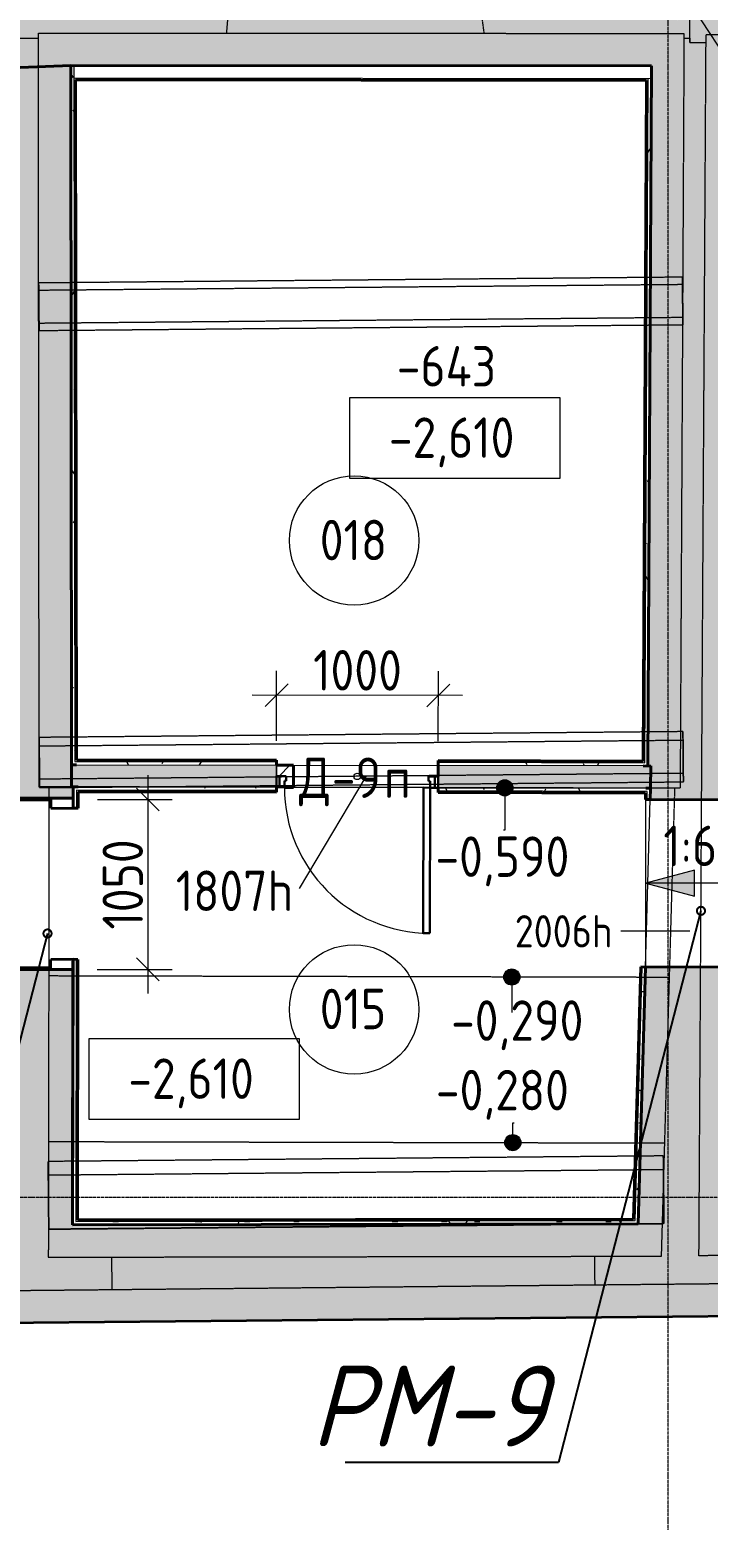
# Model space of a CAD drawing. Header units: millimetres. Extents: x 749182 to 2267578, y 70462 to 311449.
# Drawn here: x 2000658 to 2004853, y 221332 to 230546 of the extents above; entities that cross this region are included whole.
import ezdxf
from ezdxf import colors
from ezdxf.entities.mleader import LeaderData, LeaderLine
from ezdxf.math import Vec2, Vec3

# ---------------------------------------------------------------- set-up
doc = ezdxf.new("R2010")
doc.units = ezdxf.units.MM
for name, pattern in [('ADSK_Линия сетки', [25, 20, -2.5, 0, -2.5]), ('ADSK_Сверху', [4.5, 3, -1.5]), ('ADSK_Снесено', [4.5, 3, -1.5]), ('осеваяX2', [4, 2.5, -0.5, 0.5, -0.5])]:
    doc.linetypes.add(name, pattern=pattern)
doc.layers.get('Defpoints').update_dxf_attribs({"color": 255})
for name, color, linetype, lineweight in [('Аннотация', 7, 'Continuous', 9), ('Двери', 7, 'Continuous', 20), ('Каркас', 7, 'Continuous', 9), ('Марки', 7, 'Continuous', 20), ('Марки дверей', 7, 'Continuous', 20), ('Марки помещений', 7, 'Continuous', 20), ('Оси', 165, 'осеваяX2', 13), ('отметки', 7, 'Continuous', 20), ('Пандусы', 7, 'Continuous', 18), ('Перекрытие', 7, 'Continuous', 18), ('Размер', 7, 'Continuous', 13), ('размеры', 7, 'Continuous', 9), ('Стены', 184, 'Continuous', 40), ('Стены внутренние', 7, 'Continuous', 18), ('Стены наружные', 7, 'Continuous', 18), ('Стены разрез', 7, 'Continuous', 35), ('Стены штриховка', 7, 'Continuous', 18)]:
    doc.layers.add(name, color=color, linetype=linetype, lineweight=lineweight)
doc.layers.add('Отметки потолка', color=253, linetype='Continuous')
doc.styles.add('GOST 2.304_new', font='isocpeur.ttf', dxfattribs={"width": 0.9, "oblique": 15})
doc.styles.add('GOST Common', font='GOST_Common.ttf', dxfattribs={"width": 0.9, "height": 350})
doc.styles.add('GOST Common_1', font='GOST_Common.ttf', dxfattribs={"width": 0.9, "height": 250})
doc.dimstyles.new('ADSK_Основной_2_5_мм_Округление_до_1_мм', dxfattribs={"dimscale": 304.8, "dimtxt": 251.428749, "dimasz": 0.463911, "dimexe": 0.492126, "dimexo": 0.492126, "dimgap": 0.098425, "dimtad": 1, "dimdec": 0, "dimdsep": 46, "dimtxsty": 'GOST Common_1', "dimblk1": 'OBLIQUE', "dimblk2": 'OBLIQUE', "dimsah": 1, "dimcen": 0.09, "dimdle": 0.492126, "dimazin": 2, "dimtfac": 1, "dimtdec": 4, "dimtix": 1, "dimtmove": 0, "dimatfit": 3, "dimfxl": 0, "dimtvp": 1, "dimtolj": 1, "dimtzin": 0, "dimlwd": 20, "dimlwe": 20, "dimarcsym": 0})
pattern_1 = [(0, (1958195.05, 210071.62), (406.4, 101.6), [33.528, -271.272, 33.528, -271.272, -1625.6]), (0, (1958195.05, 210071.62), (406.4, 101.6), [-609.6, 33.528, -576.072, 33.528, -271.272, -711.2]), (0, (1958195.05, 210071.62), (406.4, 101.6), [-1524, 33.528, -169.672, 33.528, -474.472]), (120, (1958347.45, 210122.42), (-291.18818, 301.15272), [33.528, -271.272, 33.528, -271.272, -1625.6]), (120, (1958347.45, 210122.42), (-291.18818, 301.15272), [-609.6, 33.528, -576.072, 33.528, -271.272, -711.2]), (120, (1958347.45, 210122.42), (-291.18818, 301.15272), [-1524, 33.528, -169.672, 33.528, -474.472]), (240, (1958398.25, 210325.62), (-115.21182, -402.75272), [33.528, -271.272, 33.528, -271.272, -1625.6]), (240, (1958398.25, 210325.62), (-115.21182, -402.75272), [-609.6, 33.528, -576.072, 33.528, -271.272, -711.2]), (240, (1958398.25, 210325.62), (-115.21182, -402.75272), [-1524, 33.528, -169.672, 33.528, -474.472])]

# ---------------------------------------------------------------- blocks, each defined once
blk = doc.blocks.new('Балки подвала1 - Балки подвала-787333-00 План подвала')
at = {"layer": 'Каркас', "color": 253, "linetype": 'ADSK_Сверху', "true_color": 0xaaaaaa}
for p, q in [((46498.2, 18945.4), (42517.8, 18909.5)), ((42517.8, 18909.5), (42518.2, 18863.4)), ((46498.6, 18899.3), (42518.2, 18863.4)), ((46498.6, 18899.3), (46498.2, 18945.4)), ((46500.4, 18697.7), (46498.6, 18899.3)), ((42518.2, 18863.4), (42520.1, 18661.7)), ((42520.1, 18661.7), (46500.4, 18697.7)), ((42520.1, 18661.7), (42520.5, 18615.6)), ((42520.5, 18615.6), (46500.9, 18651.6)), ((46500.9, 18651.6), (46500.4, 18697.7)), ((46501.3, 16135.6), (42520.9, 16099.6)), ((46501.8, 16081.2), (46501.3, 16135.6)), ((42520.9, 16099.6), (42521.4, 16045.2)), ((46501.8, 16081.2), (42521.4, 16045.2)), ((42521.4, 16045.2), (42523.2, 15843.5)), ((46503.6, 15879.5), (46501.8, 16081.2)), ((42523.2, 15843.5), (46503.6, 15879.5)), ((46504.1, 15825.1), (46503.6, 15879.5)), ((42523.2, 15843.5), (42523.7, 15789.1)), ((42523.7, 15789.1), (46504.1, 15825.1)), ((46380, 13512.2), (42576.6, 13477.8)), ((42576.6, 13477.8), (42577.4, 13392.4)), ((46380.8, 13426.7), (46380, 13512.2)), ((46380.8, 13426.7), (42577.4, 13392.4)), ((42577.4, 13392.4), (42580.4, 13059.1)), ((46383.8, 13093.4), (46380.8, 13426.7)), ((46383.8, 13093.4), (42580.4, 13059.1))]:
    blk.add_line(p, q, dxfattribs=at)
at = {"layer": 'Каркас', "color": 253, "linetype": 'ADSK_Сверху', "true_color": 0xb2b2b2}
for p, q in [((42520.5, 18615.6), (42517.8, 18909.5)), ((46498.2, 18945.4), (46500.9, 18651.6)), ((46501.3, 16135.6), (46504.1, 15825.1)), ((42523.7, 15789.1), (42520.9, 16099.6)), ((42580.4, 13059.1), (42576.6, 13477.8)), ((46380, 13512.2), (46383.8, 13093.4)), ((42580.4, 13059.1), (46383.8, 13093.4))]:
    blk.add_line(p, q, dxfattribs=at)
blk = doc.blocks.new('Существующие стены подвал - Существующие стены подвал-614279-00 План подвала')
at = {"layer": 'Стены', "true_color": 0xc0c0c0}
h = blk.add_hatch(color=9, dxfattribs=at)
h.paths.add_polyline_path([(56529.9, 8243.7), (56521.9, 9891.6), (55614.7, 9887.2), (55611.4, 9124.2), (54267.7, 9129.7), (54267.1, 9158.6), (49024.4, 9158.6), (49024.4, 8259.7), (51104.6, 8255.3)])
h.paths.add_polyline_path([(55620.1, 11120.2), (56515.8, 11124.6), (56510.3, 12254.8), (55625.1, 12250.4), (55622.3, 11614.6)])
h.paths.add_polyline_path([(55630.5, 13483.5), (56504.2, 13487.8), (56482.7, 17882.1), (56479.3, 17884.3), (56484.1, 18289.1), (56581.1, 18289.1), (56577.9, 18453), (55636.9, 18454), (55634.2, 15862.2), (55639.2, 15463.8), (55633.9, 14274.6)])
h.paths.add_polyline_path([(56557.2, 19523), (56527.9, 21035.6), (56386.8, 21035.6), (56386.5, 21235.8), (56383.9, 21235.8), (56375.1, 23760.7), (56319.5, 23761.6), (56287.6, 28354.9), (56256.8, 36643.2), (56224.2, 43936.9), (48463.8, 43935.7), (48463.9, 43053.1), (55489.3, 43061.9), (55489.3, 40730.4), (55505.9, 37127.7), (55501.3, 36571.4), (55555.6, 28934.4), (55560, 28902.8), (55597.8, 28902.4), (55600, 28900.7), (55598.8, 28652.4), (55594.7, 28648.4), (55598.8, 28619.1), (55592.1, 20992.7), (55638.7, 20178.5), (55638.7, 19524), (56555.3, 19523)])
h.paths.add_polyline_path([(39393.4, 20201.7), (42161.7, 20230.9), (42716.1, 20254.9), (46306.8, 20252.4), (46773.4, 21064.2), (46669.7, 25898.2), (45913.1, 25900.5), (45930.2, 21076.8), (41376.5, 21087.9), (41376.1, 20955.6), (40178.1, 20958.6), (40178.1, 21091.2), (38511, 21094.3), (38521, 20373.6), (39393.4, 20368.1), (39393.4, 20230.7)])
h.paths.add_polyline_path([(18977.5, 20357.5), (18995.8, 20697.6), (18995.8, 21071.6), (18965.8, 21071.6), (18965.8, 20652.5), (18455.8, 20408.6), (18495.2, 20367.6), (18965.8, 20357.7)])
h.paths.add_polyline_path([(18424, 20369.1), (18455.8, 20408.6), (18455.8, 21072.6), (10754.2, 21086.2), (10745.7, 20457.8), (11345.8, 20457.8), (18045.3, 20377.1), (18211.4, 20373.6)])
h.paths.add_polyline_path([(37360, 20380.9), (37354.8, 21098.2), (30807, 21114.6), (30787, 20709.4), (30787, 20839.4), (30777, 20701.8), (30787.2, 20395.3), (34405.1, 20387.9), (35898.2, 20390.1), (37359.7, 20380.9)])
h.paths.add_polyline_path([(46613, 28542.5), (46612.9, 28546.1), (46607.5, 28863.4), (46597, 32746.9), (46594.2, 32921.9), (46603.3, 32922), (46599.4, 34522.4), (45850, 34541.9), (45850, 34540.6), (45780, 34540.4), (45780, 34543.7), (45778.3, 34543.8), (45781.2, 30723), (45896.1, 30722.1), (45903.8, 28546.1), (46608.3, 28542.6)])
h.paths.add_polyline_path([(45777.6, 35501.1), (45777.7, 35501.2), (45778.6, 35510.4), (45847.6, 35510.6), (45847.7, 35502.9), (46596.9, 35522.5), (46594.2, 36634.1), (46597.1, 37232.1), (46589.8, 43050.7), (47467.9, 43051.8), (47467.8, 43935.5), (45825.2, 43935.3), (45871.2, 35688.5), (45777.4, 35688), (45777.6, 35511.4)])
h = blk.add_hatch(color=9, dxfattribs=at)
h.paths.add_polyline_path([(49329.7, 9158.6), (49871.2, 9158.6), (49875.6, 14294.9), (49329, 14292.9), (49340.7, 13116.9), (46823.6, 13096.8), (46825.5, 14679.6), (46270, 14679.6), (46224.6, 13092), (42727.9, 13086.3), (42730.1, 14665.6), (42185, 14665.6), (42201.5, 12893.6), (40707.4, 12828.9), (40703.8, 13065.5), (39413.6, 13045.8), (39406.3, 14749.4), (38599.2, 14751.8), (38614.8, 13626), (37409.2, 13633.4), (37378.7, 17812.6), (35269.2, 17807.6), (35269.9, 17507.6), (36952, 17511.6), (36985, 12975.8), (38529.6, 12970.2), (38529.6, 12441.4), (46543.8, 12521.2), (49329.7, 12548.5), (49324.4, 9158.6)])
h.paths.add_polyline_path([(49318.4, 15362.9), (49867.2, 15364.9), (49864.2, 15536.8), (53981.4, 15484.8), (53986.4, 15882.7), (49849.9, 15934.4), (49839.1, 20218.7), (53802.2, 20191.2), (53810.6, 21022.2), (49714.8, 21049.2), (49721.2, 23288.6), (49158.9, 23290.2), (49152.9, 21045.6), (48898.2, 21047.6), (48891, 20225.9), (49309.9, 20222.2), (49309.5, 19594.6), (49307.4, 15912.3), (49314.2, 15912.3), (49314.4, 15769), (49318.4, 15363.6)])
h.paths.add_polyline_path([(55639.2, 15463.8), (55634.2, 15862.2), (55119.6, 15868.6), (55114.6, 15470.4), (55634.2, 15463.9)])
h.paths.add_polyline_path([(46826.8, 15715.6), (46826.7, 15765.4), (46818.2, 15765.4), (46818, 15915.1), (46843.2, 20243.8), (47195.9, 20240.7), (47203.1, 21060.8), (46773.4, 21064.2), (46306.8, 20252.3), (46284.7, 15923), (46302, 15923), (46301.1, 15765.4), (46299.7, 15715.6), (46826.1, 15715.6)])
h.paths.add_polyline_path([(42721, 15724.6), (42731.6, 15724.6), (42731.5, 15794.1), (42720.7, 15794.1), (42720.6, 16269.6), (42716.1, 20254.9), (42157, 20230.7), (42162.3, 16051.8), (42173.5, 15889.7), (42175, 15724.6), (42720.7, 15724.6)])
h.paths.add_polyline_path([(39401.8, 15799.5), (39401.8, 15904.1), (39405.7, 16051.8), (39393.4, 20368.1), (38521, 20373.6), (38585.5, 15803.5), (38603.2, 15801.8), (39401.4, 15799.5)])
h.paths.add_polyline_path([(49314.4, 15912.3), (49314.4, 15912.3), (49839.1, 15933.9)])
h.paths.add_polyline_path([(18025.7, 17309.8), (18944.1, 17310.7), (18400.6, 17521.8), (18877.9, 17347.6), (18215.2, 17715.5), (18045.3, 17666.4), (18045.3, 17820.5), (18945.3, 18219.8), (18945.3, 18187), (18978.7, 18187), (18978.4, 18768.6), (18945.3, 18768.3), (18945.3, 18252.7), (18045.3, 18741.2), (18045.3, 18759.5), (18012.3, 18759.1), (18025.7, 17310.2)])
h.paths.add_polyline_path([(18945.3, 17310.7), (18979.1, 17310.7), (18978.6, 17677), (18945.3, 17677), (18945.3, 17310.7)])
h.paths.add_polyline_path([(30789.2, 17377.9), (31843.5, 17390.5), (31825.3, 18779.6), (30788.4, 18769.2), (30789.1, 18187), (30842.4, 18187), (30842.4, 17677), (30789, 17677), (30789.2, 17383.9)])
h.paths.add_polyline_path([(13924.8, 17539.6), (13924.8, 17839.6), (11328.3, 17866.9), (11334.1, 20457.8), (11045.8, 20457.8), (11006.9, 17570.3), (13341.6, 17545.7)])
h.paths.add_polyline_path([(30787.7, 20077.3), (31807.9, 20118.6), (31804.3, 20361.2), (31797.1, 20361.3), (31804.3, 20393.2), (30787.5, 20395.3), (30787.7, 20079.5)])
h.paths.add_polyline_path([(17999.4, 20144), (18045.3, 20144.5), (18045.3, 20154.1), (18294.9, 20208.5), (18424, 20369.1), (17997.2, 20378.1), (17999.3, 20153.6)])
h.paths.add_polyline_path([(18945.3, 20153.3), (18977.6, 20153.6), (18977.5, 20357.5), (18945.3, 20357.5), (18945.3, 20153.6)])
h.paths.add_polyline_path([(55638.7, 20178.5), (55591.1, 21010.4), (55070.5, 21013.9), (55062.1, 20182.5), (55638.7, 20178.5)])
h.paths.add_polyline_path([(49178.9, 26805.3), (49175.3, 28869.1), (49172.8, 28868.6), (49172.1, 28239.6), (49168.3, 26805.4), (49172.8, 26805.4)])
h.paths.add_polyline_path([(49731.2, 26803.8), (49736.5, 28675), (49733.6, 28674.3), (49717.7, 28675), (49717.6, 28706.4), (49685.6, 28706.7), (49684.9, 28661.7), (49672.8, 28658.6), (49178.9, 26805.3), (49714.8, 26803.8)])
h.paths.add_polyline_path([(55598.8, 28619.1), (55555.4, 28936.1), (49736.7, 28987.5), (49721.2, 34397.5), (49675.7, 34396.8), (49676, 34273.9), (49283.2, 33202), (49633.4, 29643.5), (49684.6, 29318.6), (49684.9, 29120), (49652.2, 28970.5), (49685.2, 28976.6), (49685.6, 28956.7), (49736.7, 28956.3), (49736.5, 28675), (55591.1, 28619.2)])
h.paths.add_polyline_path([(49145.3, 28868.6), (49145.3, 28868.8), (49175.3, 28874.8), (49165.7, 34395.9), (49122.2, 34395.8), (49126.1, 32975.3), (49132.5, 32975.4), (49136.2, 32800.6), (49144.2, 28868.6)])
h.paths.add_polyline_path([(49119.2, 35465.8), (49718.1, 35466.9), (49714.8, 36618.6), (55501.3, 36571.4), (55506.2, 37173.9), (48705, 37218.3), (48702.3, 36625.7), (49116, 36624.1), (49119, 35554.6)])
h.paths.add_polyline_path([(47702.3, 36629.7), (47705, 37224.8), (46597.1, 37232.1), (46594.2, 36634.1), (47702.1, 36629.7)])
at = {"layer": 'Стены'}
for p, q in [((42720.7, 15794.1), (42721, 15931.2)), ((46302, 15923), (46301.7, 15785.9))]:
    blk.add_line(p, q, dxfattribs=at)
at = {"layer": 'Стены разрез'}
for p, q in [((42156.2, 20230.7), (42716.1, 20254.9)), ((42716.1, 20254.9), (42157, 20230.7)), ((42716.1, 20254.9), (46306.8, 20252.4)), ((42721, 15931.2), (42716.1, 20254.9)), ((46306.8, 20252.4), (46284.7, 15923)), ((46284.7, 15923), (46302, 15923)), ((42731.7, 15794.1), (42720.7, 15794.1)), ((42731.6, 15724.6), (42731.7, 15794.1)), ((46301.7, 15785.9), (46299.7, 15715.6)), ((42175, 15724.6), (42731.6, 15724.6)), ((46299.7, 15715.6), (46826.8, 15715.6)), ((42730.1, 14665.6), (42185, 14665.6)), ((42727.9, 13086.3), (42730.1, 14665.6)), ((46270, 14679.6), (46224.6, 13092)), ((46825.5, 14679.6), (46270, 14679.6)), ((46224.6, 13092), (42727.9, 13086.3)), ((42485.9, 12481.3), (49329.7, 12548.5)), ((38529.6, 12441.4), (42485.9, 12481.3))]:
    blk.add_line(p, q, dxfattribs=at)
blk = doc.blocks.new('Новые проёмы подвал - Новые проёмы подвал-999150-00 План подвала')
at = {"layer": 'Стены разрез', "color": 0, "linetype": 'ADSK_Снесено'}
for p, q in [((42592.6, 15724.6), (42592.6, 15662.6)), ((42731.6, 15724.6), (42592.6, 15724.6)), ((42731.5, 15662.6), (42731.6, 15724.6)), ((42592.6, 15662.6), (42731.5, 15662.6)), ((42590.6, 14727.6), (42590.6, 14665.6)), ((42730.2, 14727.6), (42590.6, 14727.6)), ((42590.6, 14665.6), (42730.1, 14665.6)), ((42730.1, 14665.6), (42730.2, 14727.6))]:
    blk.add_line(p, q, dxfattribs=at)
blk = doc.blocks.new('AC_Дверь_Однопольная_Стальная - Д-9п 1000х1764h-1983108-00 План подвала')
at = {"layer": 'Двери', "color": 5, "linetype": 'Continuous', "lineweight": 30, "true_color": 0x0000ff}
for p, q in [((-450, 968.55), (-410, 968.55)), ((-450, 68.55), (-450, 968.55)), ((-410, 968.55), (-410, 68.55)), ((-500, 68.55), (-480, 68.55)), ((-500, -1.45), (-500, 68.55)), ((-480, 68.55), (-450, 68.55)), ((-480, -1.45), (-480, 68.55)), ((-480, 68.55), (-480, -1.45)), ((-410, 68.55), (-450, 68.55)), ((-450, 68.55), (-450, 28.55)), ((-450, 28.55), (-440, 28.55)), ((-440, 28.55), (-440, -1.45)), ((440, 28.55), (450, 28.55)), ((440, -1.45), (440, 28.55)), ((450, 68.55), (480, 68.55)), ((450, 28.55), (450, 68.55)), ((480, 68.55), (480, -1.45)), ((480, 68.55), (500, 68.55)), ((480, -1.45), (480, 68.55)), ((500, 68.55), (500, -1.45)), ((-480, -1.45), (-500, -1.45)), ((-440, -1.45), (-480, -1.45)), ((480, -1.45), (440, -1.45)), ((500, -1.45), (480, -1.45))]:
    blk.add_line(p, q, dxfattribs=at)
at = {"layer": 'Двери', "color": 5, "linetype": 'Continuous', "true_color": 0x0000ff}
blk.add_arc((-450, 68.55), 900, 0, 90, dxfattribs=at)
blk = doc.blocks.new('ADSK_Марка_Помещение_ОдноЗначение - Номер-247393-00 План подвала')
at = {"layer": 'Марки помещений'}
blk.add_circle((0, 0), 4, dxfattribs=at)
blk = doc.blocks.new('ADSK_Марка_Дверь - Типоразмер_ADSK_Марка-58376-00 План подвала')
at = {"layer": 'Марки дверей', "lineweight": 9}
blk.add_circle((0, 0), 0.2, dxfattribs=at)
blk = doc.blocks.new('_Oblique')
at = {"color": 0, "linetype": 'ByBlock', "lineweight": -2}
blk.add_line((-0.5, -0.5), (0.5, 0.5), dxfattribs=at)
blk = doc.blocks.new('*D1843')
at = {"layer": 'Defpoints', "color": 0, "lineweight": 20, "transparency": 16777216}
for p in [(2000926.6, 225787.2), (2000925.1, 224737.2), (2001387.9, 224737.2)]:
    blk.add_point(p, dxfattribs=at)
at = {"layer": 'размеры', "color": 0, "lineweight": 20, "transparency": 16777216}
for p, q in [((2001387.9, 225937.2), (2001387.9, 224587.2)), ((2001076.6, 225787.2), (2001537.9, 225787.2)), ((2001075.1, 224737.2), (2001537.9, 224737.2))]:
    blk.add_line(p, q, dxfattribs=at)
at = {"layer": 'размеры', "color": 0, "lineweight": 20, "transparency": 16777216, "xscale": 141.4, "yscale": 141.4, "zscale": 141.4}
for p, rotation in [((2001387.9, 225787.2), 90), ((2001387.9, 224737.2), 270)]:
    blk.add_blockref('_Oblique', p, dxfattribs=dict(at, rotation=rotation))
at = {"layer": 'размеры', "color": 0, "lineweight": 20, "transparency": 16777216, "insert": (2001232.9, 225262.2), "char_height": 250, "width": 700.591, "attachment_point": 5, "rotation": 90, "style": 'GOST Common_1'}
blk.add_mtext('\\A1;1050', dxfattribs=at)
blk = doc.blocks.new('Высотные отметки - Рамка-5093-00 План подвала')
at = {"layer": 'Аннотация'}
for p, q in [((-6.5, 0), (-6.5, 5)), ((-6.5, 5), (6.5, 5)), ((6.5, 5), (6.5, 0)), ((6.5, 0), (-6.5, 0))]:
    blk.add_line(p, q, dxfattribs=at)
blk = doc.blocks.new('*D1857')
at = {"layer": 'Defpoints', "color": 0, "lineweight": 20, "transparency": 16777216}
for p in [(2002184, 226432.5), (2002183, 225999.9), (2003183, 225997.6)]:
    blk.add_point(p, dxfattribs=at)
at = {"layer": 'размеры', "color": 0, "lineweight": 20, "transparency": 16777216}
for p, q in [((2002183.3, 226149.9), (2002184.3, 226582.5)), ((2003183.3, 226147.6), (2003184.3, 226580.2)), ((2003334, 226429.8), (2002034, 226432.8))]:
    blk.add_line(p, q, dxfattribs=at)
at = {"layer": 'размеры', "color": 0, "lineweight": 20, "transparency": 16777216, "xscale": 141.4, "yscale": 141.4, "zscale": 141.4}
for p, rotation in [((2002184, 226432.5), 179.8678082581255), ((2003184, 226430.2), 359.8678082581255)]:
    blk.add_blockref('_Oblique', p, dxfattribs=dict(at, rotation=rotation))
at = {"layer": 'размеры', "color": 0, "lineweight": 20, "transparency": 16777216, "insert": (2002684.3, 226586.3), "char_height": 250, "width": 700.591, "attachment_point": 5, "rotation": 359.86781, "style": 'GOST Common_1'}
blk.add_mtext('\\A1;1000', dxfattribs=at)
blk = doc.blocks.new('ADSK_Марка_Перекрытие - Экземпляр_ADSK_Позиция-177290-00 План подвала')
at = {"layer": 'Марки'}
blk.add_line((-2.5, 0), (2.5, 0), dxfattribs=at)
blk = doc.blocks.new('_DotSmall')
at = {"color": 0, "linetype": 'ByBlock', "lineweight": 35, "const_width": 0.5}
blk.add_lwpolyline([(-0.0625, 0, 1), (0.0625, 0, 1)], format="xyb", close=True, dxfattribs=at)

msp = doc.modelspace()

# ---------------------------------------------------------------- hatches: boundary and pattern name
at = {"layer": 'отметки'}
h = msp.add_hatch(color=0, dxfattribs=at)
edge = h.paths.add_edge_path()
edge.add_arc((2003595.0425, 225859.5689), 50, 0, 360)
h = msp.add_hatch(color=0, dxfattribs=at)
edge = h.paths.add_edge_path()
edge.add_arc((2003638.1724, 224689.7396), 50, 0, 360)
h = msp.add_hatch(color=0, dxfattribs=at)
edge = h.paths.add_edge_path()
edge.add_arc((2003644.4129, 223666.0844), 50, 0, 360)
at = {"layer": 'размеры'}
msp.add_hatch(color=0, dxfattribs=at).paths.add_polyline_path([(2004467.0065, 225269.2304), (2004767.0065, 225188.8457), (2004767.0065, 225349.6152)])
at = {"layer": 'Стены внутренние', "lineweight": 9}
h = msp.add_hatch(dxfattribs=at)
h.set_pattern_fill('FP_2', color=0, style=0, pattern_type=2)
h.set_pattern_definition(pattern_1)
h.paths.add_polyline_path([(2000936.0237, 226002.796), (2000934.8994, 227006.2329), (2000931.1792, 230326.465), (2000911.1792, 230326.4789), (2000916.0236, 226002.8421), (2000936.0013, 226002.7961)])
h = msp.add_hatch(dxfattribs=at)
h.set_pattern_fill('FP_2', color=0, style=0, pattern_type=2)
h.set_pattern_definition(pattern_1)
h.paths.add_polyline_path([(2004479.7266, 225994.62), (2004501.3992, 230243.9831), (2004481.4502, 230243.9831), (2004459.8288, 225994.6659), (2004466.7145, 225994.65)])
at = {"layer": 'Стены внутренние'}
h = msp.add_hatch(color=0, dxfattribs=at)
h.paths.add_polyline_path([(2004496.7246, 225857.4804), (2004496.7248, 225857.5497), (2004496.7248, 225994.5808), (2003182.9619, 225997.6119), (2003182.8071, 225860.5123), (2004496.6928, 225857.4805)])
h.paths.add_polyline_path([(2002182.6392, 225862.8194), (2002182.6482, 225862.8275), (2002182.9645, 225999.9191), (2000916.0237, 226002.7729), (2000916.0236, 225865.7425), (2002182.5022, 225862.8198)])
at = {"layer": 'Стены внутренние', "lineweight": 9}
h = msp.add_hatch(dxfattribs=at)
h.set_pattern_fill('FP_2', color=0, style=0, pattern_type=2)
h.set_pattern_definition(pattern_1)
h.paths.add_polyline_path([(2004459.7265, 225994.6662), (2004459.7265, 226014.666), (2003183.008, 226017.6118), (2003183.008, 225997.6119), (2004453.8399, 225994.6798)])
h.paths.add_polyline_path([(2002182.9645, 225999.9191), (2002182.9645, 226019.9191), (2000936.0013, 226022.7961), (2000936.0237, 226002.796), (2001318.2892, 226001.914)])
at = {"layer": 'Стены внутренние', "linetype": 'ADSK_Снесено', "lineweight": 9}
h = msp.add_hatch(dxfattribs=at)
h.set_pattern_fill('FP_1', color=0, style=0, pattern_type=2)
h.set_pattern_definition([(45, (1958195.05, 210071.62), (-70.71068, 70.71068), [])])
h.paths.add_polyline_path([(2002288.3552, 225862.5756), (2002288.6715, 225999.6752), (2002182.9645, 225999.9191), (2002182.9645, 225932.8193), (2002242.8096, 225932.6808), (2002242.7403, 225902.6809), (2002232.7404, 225902.6809), (2002232.7404, 225862.7041)])
at = {"layer": 'Стены внутренние', "lineweight": 9}
h = msp.add_hatch(dxfattribs=at)
h.set_pattern_fill('FP_2', color=0, style=0, pattern_type=2)
h.set_pattern_definition(pattern_1)
h.paths.add_polyline_path([(2004476.1456, 225837.5359), (2004476.1456, 225857.5279), (2003182.6456, 225860.5123), (2003182.6456, 225840.5203), (2004474.7228, 225837.5392)])
h.paths.add_polyline_path([(2002182.6021, 225842.8276), (2002182.1531, 225862.8206), (2000946.7282, 225865.6479), (2000946.7282, 225845.679), (2002160.3616, 225842.8789)])
h = msp.add_hatch(dxfattribs=at)
h.set_pattern_fill('FP_2', color=0, style=0, pattern_type=2)
h.set_pattern_definition(pattern_1)
h.paths.add_polyline_path([(2004399.6221, 223163.587), (2004419.6313, 223163.6198), (2004465.0662, 224751.2478), (2004445.0581, 224751.2478), (2004399.6231, 223163.6198)])
h.paths.add_polyline_path([(2004494.7146, 225787.2478), (2004496.6925, 225857.4804), (2004476.7164, 225857.4804), (2004474.7228, 225787.82), (2004476.1456, 225787.7792)])
h = msp.add_hatch(dxfattribs=at)
h.set_pattern_fill('FP_2', color=0, style=0, pattern_type=2)
h.set_pattern_definition(pattern_1)
h.paths.add_polyline_path([(2000922.9375, 223157.8899), (2004399.6231, 223163.6198), (2004399.6221, 223183.5871), (2000922.9655, 223177.89), (2000922.9456, 223163.6198)])

# ---------------------------------------------------------------- linework, layer by layer
at = {"layer": 'Аннотация', "color": 0, "lineweight": 9}
for p, q in [((2005158.55, 230073.615), (2004092.4138, 231703.7115)), ((2004317.189, 224972.6141), (2004311.4328, 224972.6141)), ((2004738.0203, 224972.6141), (2004317.189, 224972.6141))]:
    msp.add_line(p, q, dxfattribs=at)
at = {"layer": 'Марки дверей', "color": 0}
msp.add_line((2002735.6585, 225930.0937), (2002323.0758, 225236.9911), dxfattribs=at)
at = {"layer": 'Оси', "linetype": 'ADSK_Линия сетки'}
for p, q in [((2004604.9564, 214656.6284), (2004604.9564, 254606.4029)), ((1947108.8213, 223328.4045), (2015336.7643, 223328.4045))]:
    msp.add_line(p, q, dxfattribs=at)
at = {"layer": 'отметки', "color": 0, "lineweight": 20}
for p, q in [((2003595.0425, 225598.5434), (2003587.301, 225598.5434)), ((2003638.1724, 224471.1525), (2003638.1301, 224471.1525)), ((2003644.4129, 223788.8614), (2003652.239, 223788.8614))]:
    msp.add_line(p, q, dxfattribs=at)
at = {"layer": 'отметки', "color": 0}
for centre in [(2003595.0425, 225859.5689), (2003638.1724, 224689.7396), (2003644.4129, 223666.0844)]:
    msp.add_circle(centre, 50, dxfattribs=at)
at = {"layer": 'Отметки потолка', "color": 0, "lineweight": 20}
for p, q in [((2003595.0425, 225859.5689), (2003595.0425, 225598.5434)), ((2003638.1724, 224689.7396), (2003638.1724, 224471.1525)), ((2003644.4129, 223666.0844), (2003644.4129, 223788.8614))]:
    msp.add_line(p, q, dxfattribs=at)
at = {"layer": 'Пандусы', "color": 0}
for p, q in [((2004465.7003, 225787.2478), (2004465.7003, 224751.2478)), ((2004494.7146, 225787.2478), (2004465.7003, 225787.2478))]:
    msp.add_line(p, q, dxfattribs=at)
at = {"layer": 'Перекрытие', "linetype": 'ADSK_Сверху'}
for p, q in [((2000710.9548, 230526.6182), (2004702.8966, 230523.8431)), ((2000716.1766, 225866.2109), (2000710.9548, 230526.6182)), ((2004702.8966, 230523.8431), (2004679.0256, 225857.0679)), ((2004795.4525, 222966.611), (2004839.4119, 230517.1656)), ((2004839.4119, 230517.1656), (2007705.0793, 230492.0629)), ((2004679.0256, 225857.0679), (2000716.1766, 225866.2109)), ((2000776.7286, 225866.0712), (2000773.6581, 223672.7078)), ((2004584.0102, 223663.9166), (2004646.7763, 225857.1423)), ((2004613.303, 224687.4898), (2000775.0911, 224696.3453)), ((2000773.6581, 223672.7078), (2000772.6571, 222957.6434)), ((2000773.6581, 223672.7078), (2004584.0102, 223663.9166)), ((2004563.9758, 222963.8561), (2004584.0102, 223663.9166)), ((2000772.6571, 222957.6434), (2004563.9758, 222963.8561)), ((2007700.6243, 222989.7829), (2004795.4525, 222966.611)), ((1996924.6198, 222715.9758), (2007725.0176, 222822.1266))]:
    msp.add_line(p, q, dxfattribs=at)
at = {"layer": 'Перекрытие'}
msp.add_line((2004465.0662, 224751.2478), (2004494.7146, 225787.2478), dxfattribs=at)
at = {"layer": 'размеры', "color": 0}
for p, q in [((2004767.0065, 225349.6152), (2004467.0065, 225269.2304)), ((2004767.0065, 225188.8457), (2004767.0065, 225349.6152)), ((2004467.0065, 225269.2304), (2004767.0065, 225188.8457))]:
    msp.add_line(p, q, dxfattribs=at)
at = {"layer": 'размеры', "color": 0, "lineweight": 20}
msp.add_line((2005019.6103, 225269.2304), (2004467.0065, 225269.2304), dxfattribs=at)
at = {"layer": 'Стены внутренние', "color": 0, "linetype": 'ADSK_Сверху'}
for p, q in [((2004738.2581, 230495.6748), (2004738.2581, 230467.4518)), ((2004738.2581, 230467.4518), (2004839.1197, 230466.9861)), ((2001163.4337, 222958.2837), (2001165.3571, 222757.6555)), ((2004152.9429, 222787.0188), (2004151.254, 222963.1798))]:
    msp.add_line(p, q, dxfattribs=at)
at = {"layer": 'Стены внутренние', "color": 0, "lineweight": 40}
for p, q in [((2000911.1792, 230326.4789), (2000916.0236, 226002.8421)), ((2004501.8593, 230323.9828), (2000911.1792, 230326.4789)), ((2004479.7266, 225994.62), (2004501.8593, 230323.9828)), ((2000945.9901, 226032.7731), (2000941.2801, 230236.458)), ((2000941.2801, 230236.458), (2004471.399, 230234.004)), ((2004471.399, 230234.004), (2004449.8799, 226024.689)), ((2000946.0237, 226002.7729), (2000916.0236, 226002.8421)), ((2002183.0337, 226029.919), (2000945.9901, 226032.7731)), ((2002182.9645, 225999.9191), (2002183.0337, 226029.919)), ((2003182.9619, 225997.6119), (2003182.8071, 225930.5121)), ((2003183.0311, 226027.6118), (2003182.9619, 225997.6119)), ((2004449.8799, 226024.689), (2003183.0311, 226027.6118)), ((2004497.0411, 225994.5801), (2004449.7265, 225994.6892)), ((2000915.7073, 225865.7425), (2000946.7282, 225865.6709)), ((2000926.7283, 225865.7252), (2000926.5442, 225734.2688)), ((2000956.7282, 225865.6559), (2000926.7283, 225865.7252)), ((2002182.579, 225832.8276), (2002182.6482, 225862.8194)), ((2003182.6455, 225860.5123), (2003182.5764, 225830.5204)), ((2004496.7248, 225857.4885), (2004466.7145, 225857.5578)), ((2004476.7179, 225857.5266), (2004496.7248, 225857.4804)), ((2004494.7146, 225787.2478), (2004496.7248, 225857.4885)), ((2000340.1711, 225786.2478), (2000787.6198, 225786.2478)), ((2000787.6198, 225796.2478), (2000370.0787, 225796.2478)), ((2000787.6198, 225786.2478), (2000787.6198, 225796.2478)), ((2000956.5442, 225734.2268), (2000956.6862, 225835.656)), ((2000956.6862, 225835.656), (2002182.579, 225832.8276)), ((2003182.5764, 225830.5204), (2004465.856, 225827.5597)), ((2004465.856, 225827.5597), (2004464.7269, 225788.106)), ((2004464.7269, 225788.106), (2004494.7146, 225787.2478)), ((2000926.5442, 225734.2688), (2000956.5442, 225734.2268)), ((2000925.2353, 224799.2688), (2000922.9375, 223157.8899)), ((2000955.2353, 224799.2268), (2000925.2353, 224799.2688)), ((2000952.9796, 223187.9392), (2000955.2353, 224799.2268)), ((2004435.0785, 224752.106), (2004390.4762, 223193.5721)), ((2004419.6313, 223163.6198), (2004465.0662, 224751.2478)), ((2004465.0662, 224751.2478), (2004435.0785, 224752.106)), ((2000785.6198, 224747.2478), (2000349.902, 224747.2478)), ((2000379.997, 224737.2478), (2000785.6198, 224737.2478)), ((2000785.6198, 224737.2478), (2000785.6198, 224747.2478)), ((2004390.4762, 223193.5721), (2000952.9796, 223187.9392)), ((2000922.9375, 223157.8899), (2004419.6313, 223163.6198))]:
    msp.add_line(p, q, dxfattribs=at)
at = {"layer": 'Стены внутренние', "color": 0}
for p, q in [((2002182.8097, 225932.8193), (2002182.9645, 225999.9191)), ((2002288.6715, 225999.6752), (2003182.9619, 225997.6119)), ((2004449.7265, 225994.6892), (2003182.9619, 225997.6119)), ((2000956.7282, 225865.6479), (2002182.6482, 225862.8194)), ((2003092.6458, 225860.7199), (2002288.3552, 225862.5756)), ((2003182.6455, 225860.5123), (2004466.7145, 225857.5497))]:
    msp.add_line(p, q, dxfattribs=at)
at = {"layer": 'Стены внутренние', "color": 0, "linetype": 'ADSK_Снесено'}
msp.add_line((2002182.9645, 225999.9191), (2002182.8097, 225932.8193), dxfattribs=at)
at = {"layer": 'Стены внутренние', "color": 0, "linetype": 'ADSK_Снесено', "lineweight": 40}
for p, q in [((2002288.6715, 225999.6752), (2002182.9645, 225999.9191)), ((2002288.3552, 225862.5756), (2002288.6715, 225999.6752)), ((2002232.6481, 225862.7041), (2002288.3552, 225862.5756))]:
    msp.add_line(p, q, dxfattribs=at)
at = {"layer": 'Стены наружные', "color": 0, "linetype": 'ADSK_Сверху'}
for p, q in [((2004738.2581, 230467.4518), (2004738.2581, 253320.8227)), ((2001905.4556, 230906.85), (2001873.536, 230525.81)), ((2003467.7555, 230524.7017), (2003417.6112, 230903.7928)), ((1989002.062, 230495.6748), (2000710.9895, 230495.6748)), ((2004702.7525, 230495.6748), (2004738.2581, 230495.6748)), ((2004738.2581, 230467.4518), (2004839.1197, 230466.9861))]:
    msp.add_line(p, q, dxfattribs=at)
at = {"layer": 'Стены штриховка', "color": 0}
for p, q in [((2000931.1792, 230326.465), (2000936.0013, 226022.7961)), ((2004501.4504, 230243.9831), (2000931.2689, 230246.4649)), ((2004459.8288, 226014.666), (2004481.4502, 230243.997)), ((2000936.0013, 226022.7961), (2002183.0107, 226019.919)), ((2000946.0237, 226002.7729), (2002182.9645, 225999.9191)), ((2003182.9619, 225997.6119), (2003182.9619, 225997.6119)), ((2003183.008, 226017.6118), (2004459.8288, 226014.666)), ((2002182.6482, 225862.8275), (2000956.7282, 225865.6559)), ((2004466.7145, 225857.5578), (2003182.6456, 225860.5203)), ((2000946.7002, 225845.679), (2000946.5442, 225734.2408)), ((2002182.6021, 225842.8276), (2000946.7002, 225845.679)), ((2004476.1456, 225837.5359), (2003182.5994, 225840.5204)), ((2004474.7228, 225787.82), (2004476.1456, 225837.5359)), ((2000945.2353, 224799.2408), (2000942.9656, 223177.9227)), ((2004400.1945, 223183.588), (2004445.0744, 224751.82)), ((2000942.9656, 223177.9227), (2004400.1945, 223183.588))]:
    msp.add_line(p, q, dxfattribs=at)

# ---------------------------------------------------------------- block references
at = {"layer": 'Двери', "color": 0, "rotation": 179.867808258095}
msp.add_blockref('AC_Дверь_Однопольная_Стальная - Д-9п 1000х1764h-1983108-00 План подвала', (2002682.805, 225930.2157), dxfattribs=at)
at = {"layer": 'Каркас', "color": 0, "linetype": 'ADSK_Сверху'}
msp.add_blockref('Балки подвала1 - Балки подвала-787333-00 План подвала', (1958195.046, 210071.6162), dxfattribs=at)
at = {"layer": 'Марки', "color": 0, "xscale": 99.99999999999993, "yscale": 99.99999999999993, "zscale": 99.99999999999993}
msp.add_blockref('ADSK_Марка_Перекрытие - Экземпляр_ADSK_Позиция-177290-00 План подвала', (2003268.1767, 228273.0821), dxfattribs=at)
at = {"layer": 'Марки дверей', "color": 0, "xscale": 99.99999999999993, "yscale": 99.99999999999993, "zscale": 99.99999999999993}
msp.add_blockref('ADSK_Марка_Дверь - Типоразмер_ADSK_Марка-58376-00 План подвала', (2002682.805, 225930.2157), dxfattribs=at)
at = {"layer": 'Марки помещений', "color": 0, "xscale": 99.99999999999993, "yscale": 99.99999999999993, "zscale": 99.99999999999993}
for p in [(2002663.1855, 227388.8897), (2002663.1855, 224489.6775)]:
    msp.add_blockref('ADSK_Марка_Помещение_ОдноЗначение - Номер-247393-00 План подвала', p, dxfattribs=at)
at = {"layer": 'отметки', "color": 0, "lineweight": 20, "xscale": 99.99999999999993, "yscale": 99.99999999999993, "zscale": 99.99999999999993}
for p in [(2003285.8622, 227773.1245), (2001674.5628, 223809.7696)]:
    msp.add_blockref('Высотные отметки - Рамка-5093-00 План подвала', p, dxfattribs=at)
at = {"layer": 'Стены'}
msp.add_blockref('Существующие стены подвал - Существующие стены подвал-614279-00 План подвала', (1958195.046, 210071.6162), dxfattribs=at)
at = {"layer": 'Стены', "color": 0, "linetype": 'ADSK_Снесено'}
msp.add_blockref('Новые проёмы подвал - Новые проёмы подвал-999150-00 План подвала', (1958195.046, 210071.6162), dxfattribs=at)

# ---------------------------------------------------------------- texts
at = {"layer": 'Аннотация', "color": 0, "lineweight": 9, "insert": (2003656.589, 225072.6141), "char_height": 200, "width": 793.670625, "attachment_point": 1, "style": 'GOST Common_1'}
msp.add_mtext('2006h', dxfattribs=at)
at = {"layer": 'Марки дверей', "color": 0, "lineweight": 9, "char_height": 250, "attachment_point": 1, "style": 'GOST Common'}
for s, insert, width in [('\\fGOST Common|b0|i0|c204|p34|;\\W.9;Д', (2002323.0758, 226047.2288), 245.316375), ('-9', (2002525.482, 226047.2288), 389.620125), ('\\fGOST Common|b0|i0|c204|p34|;\\W.9;п', (2002846.9508, 226047.2288), 194.810062), ('1807h', (2001560.7758, 225347.9182), 916.328812)]:
    msp.add_mtext(s, dxfattribs=dict(at, insert=insert, width=width))
at = {"layer": 'Марки помещений', "color": 0, "lineweight": 9, "char_height": 250, "width": 526.708687, "attachment_point": 1, "style": 'GOST Common'}
for s, insert in [('018', (2002450.7783, 227516.6148)), ('015', (2002450.7783, 224617.4026))]:
    msp.add_mtext(s, dxfattribs=dict(at, insert=insert))
at = {"layer": 'отметки', "color": 0, "lineweight": 20, "char_height": 250, "width": 977.532294, "attachment_point": 1, "line_spacing_factor": 1.022761, "style": 'GOST Common'}
for insert in [(2002878.5571, 228149.8316), (2001267.2577, 224186.4766)]:
    msp.add_mtext('-2,610', dxfattribs=dict(at, insert=insert))
at = {"layer": 'Отметки потолка', "color": 0, "lineweight": 9, "insert": (2002927.2458, 228590.9197), "char_height": 250, "width": 800.885812, "attachment_point": 1, "style": 'GOST Common'}
msp.add_mtext('-643', dxfattribs=at)
at = {"layer": 'Отметки потолка', "color": 0, "lineweight": 20, "char_height": 250, "width": 1028.822569, "attachment_point": 1, "line_spacing_factor": 1.022761, "style": 'GOST Common'}
for s, insert in [('-0,590', (2003166.3664, 225559.1868)), ('-0,290', (2003262.829, 224545.6407)), ('-0,280', (2003169.1718, 224115.5685))]:
    msp.add_mtext(s, dxfattribs=dict(at, insert=insert))
at = {"layer": 'размеры', "color": 0, "lineweight": 20, "insert": (2004574.8551, 225625.9375), "char_height": 250, "width": 404.288048, "attachment_point": 1, "line_spacing_factor": 1.022761, "style": 'GOST Common'}
msp.add_mtext('1:6', dxfattribs=at)

# ---------------------------------------------------------------- dimensions: what is measured, and where the dimension line sits
at = {"layer": 'размеры', "color": 0, "lineweight": 20}
for base, p1, p2, angle, override, picture, middle in [((2002183.9626, 226432.4928), (2003182.9619, 225997.6119), (2002182.9645, 225999.9191), 359.86780826, {"dimpost": '<>', "dimfxl": 1000}, '*D1857', (2002684.3188, 226586.3388)), ((2001387.9462, 224737.2478), (2000926.6184, 225787.2478), (2000925.1485, 224737.2478), 90, {"dimpost": '<>', "dimfxl": 1059.001038}, '*D1843', (2001232.9462, 225262.2478))]:
    dim = msp.add_linear_dim(base=base, p1=p1, p2=p2, angle=angle, dimstyle='ADSK_Основной_2_5_мм_Округление_до_1_мм', override=override, dxfattribs=at)
    dim.commit()
    dim.dimension.update_dxf_attribs({"geometry": picture, "text_midpoint": middle})

# ---------------------------------------------------------------- leaders
at = {"layer": 'Размер', "color": 0, "ltscale": 20}
ml = msp.add_multileader_mtext('Standard', dxfattribs=at)
ml.set_content('\\A1;РМ-9', style='GOST 2.304_new')
ml.set_leader_properties()
ml.set_arrow_properties(name='DOTSMALL')
ml.build(insert=Vec2(0, 0))
ml.multileader.update_dxf_attribs({"text_left_attachment_type": 6, "text_right_attachment_type": 6, "dogleg_length": 1, "arrow_head_size": 100})
ctx = ml.context
ctx.base_point, ctx.char_height, ctx.arrow_head_size, ctx.landing_gap_size, ctx.plane_origin = Vec3(2002334.7578, 221687.4326), 500, 100, 0, Vec3(1981749.4589, 368256.0551)
ctx.left_attachment, ctx.right_attachment, ctx.text_align_type = 6, 6, 1
notes = []
notes.append((ctx, [(0, (1, 1, 0), (2003927.707, 221687.4326), (-1, 0), 20, [(0, [(2004807.8678, 225099.0883)], 0, [])])]))
ctx.mtext.insert, ctx.mtext.rotation, ctx.mtext.width, ctx.mtext.alignment, ctx.mtext.flow_direction = Vec3(2003121.2324, 222287.4326), 6.283185307, 1286.674802, 2, 5
ml = msp.add_multileader_mtext('Standard', dxfattribs=at)
ml.set_content('\\A1;РМ-9', style='GOST 2.304_new')
ml.set_leader_properties()
ml.set_arrow_properties(name='DOTSMALL')
ml.build(insert=Vec2(0, 0))
ml.multileader.update_dxf_attribs({"text_left_attachment_type": 6, "text_right_attachment_type": 6, "dogleg_length": 1, "arrow_head_size": 100})
ctx = ml.context
ctx.base_point, ctx.char_height, ctx.arrow_head_size, ctx.landing_gap_size, ctx.plane_origin = Vec3(1998294.462, 221547.4586), 500, 100, 0, Vec3(1977709.1632, 368116.0811)
ctx.left_attachment, ctx.right_attachment, ctx.text_align_type = 6, 6, 1
notes.append((ctx, [(0, (1, 1, 0), (1999887.4112, 221547.4586), (-1, 0), 20, [(0, [(2000767.572, 224959.1143)], 0, [])])]))
ctx.mtext.insert, ctx.mtext.rotation, ctx.mtext.width, ctx.mtext.alignment, ctx.mtext.flow_direction = Vec3(1999080.9366, 222147.4586), 6.283185307, 1286.674802, 2, 5
for ctx, leaders in notes:
    for number, flags, end, landing, length, lines in leaders:
        leader = LeaderData()
        leader.index, (leader.has_last_leader_line, leader.has_dogleg_vector, leader.attachment_direction) = number, flags
        leader.last_leader_point, leader.dogleg_vector, leader.dogleg_length = Vec3(end), Vec3(landing), length
        for number, points, colour, breaks in lines:
            line = LeaderLine()
            line.index, line.vertices, line.color, line.breaks = number, Vec3.list(points), colors.encode_raw_color(colour), breaks
            leader.lines.append(line)
        ctx.leaders.append(leader)

doc.saveas('drawing.dxf')
